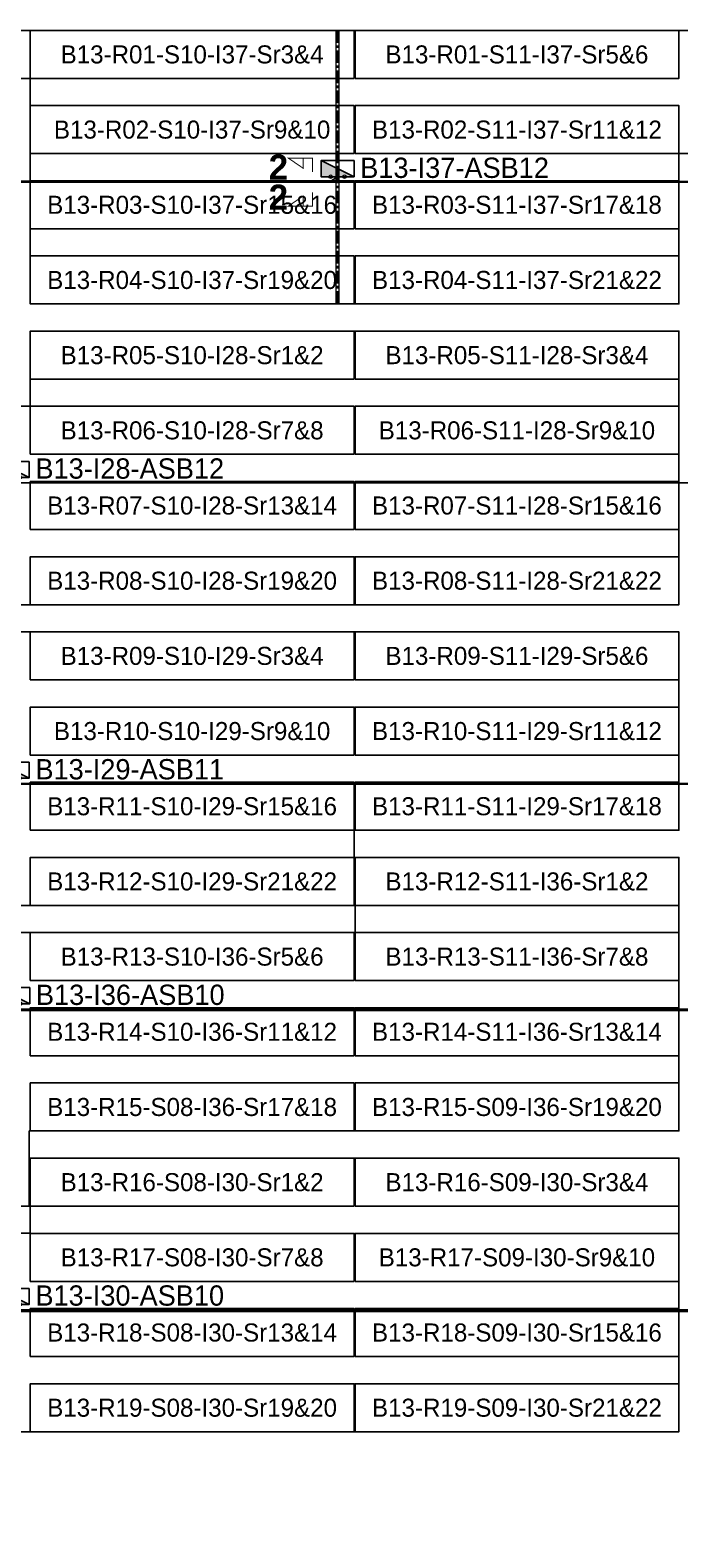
# Model space of a CAD drawing. Header units: metres. Extents: x 529066 to 529519, y 2674144 to 2674419.
# Drawn here: x 529357.1 to 529421.9, y 2674271.2 to 2674419.2 of the extents above; entities that cross this region are included whole.
import ezdxf
from ezdxf.enums import TextEntityAlignment as Align

# ---------------------------------------------------------------- set-up
doc = ezdxf.new("R2010")
doc.units = ezdxf.units.M
doc.linetypes.add('CENTER', pattern=[2, 1.25, -0.25, 0.25, -0.25])
doc.layers.add('Boundary-12.5 MW Block', color=6, linetype='Continuous', lineweight=9)
doc.layers.add('PILE', color=1, linetype='Continuous', lineweight=15)
for name, color, linetype in [('DC Trench BL-13', 40, 'Continuous'), ('E-Inverter Grouping', 2, 'Continuous'), ('Inverter Block-13', 7, 'Continuous'), ('LT Cable(AG) INV to LT Panel BL-13', 2, 'Continuous'), ('Messenger Wire Block-13 (Master Path)', 30, 'Continuous'), ('Messenger Wire Block-13 (MW Path)', 191, 'Continuous'), ('MMS Table Block-13', 8, 'Continuous'), ('Plan Line - DC BL-13', 40, 'Continuous'), ('Section Marking BL-13', 2, 'Continuous')]:
    doc.layers.add(name, color=color, linetype=linetype)
doc.styles.add('BoldTextStyle', font='arialbd.ttf')
doc.styles.get("Standard").update_dxf_attribs({"font": 'Adani Regular.ttf'})

# ---------------------------------------------------------------- blocks, each defined once
blk = doc.blocks.new('MMS Table (32.292 x 4.788)')
at = {"color": 0}
blk.add_lwpolyline([(0, -0.002), (0, 4.786), (32.292, 4.786), (32.292, -0.002)], close=True, dxfattribs=at)
at = {"color": 7}
blk.add_attdef('ID1', text='', height=1.8, dxfattribs=at).set_placement((16.146, 2.392), align=Align.MIDDLE_CENTER)
blk = doc.blocks.new('Inverter Block')
h = blk.add_hatch(color=0)
h.dxf.hatch_style = 1
h.paths.add_polyline_path([(-1.46, 2.27), (-1.46, 0.85), (1.46, 0.85)])
at = {"color": 0}
blk.add_lwpolyline([(1.46, 2.27), (-1.46, 2.27), (-1.46, 0.85), (1.46, 0.85)], close=True, dxfattribs=at)
blk.add_lwpolyline([(-1.46, 2.27), (1.46, 0.85)], dxfattribs=at)
at = {"layer": 'PILE'}
for centre in [(-0.61, 0.85), (0.61, 0.85)]:
    blk.add_circle(centre, 0.156, dxfattribs=at)
at = {"color": 7}
blk.add_attdef('ID', (-1.46, 3.01), '', height=1.8, dxfattribs=at)

msp = doc.modelspace()

# ---------------------------------------------------------------- linework, layer by layer
at = {"layer": 'Boundary-12.5 MW Block', "const_width": 0.05}
msp.add_lwpolyline([(529065.66, 2674419.08), (529519.05, 2674419.08), (529519.05, 2674144.29), (529065.66, 2674144.29)], close=True, dxfattribs=at)
at = {"layer": 'DC Trench BL-13', "color": 40, "const_width": 0.15}
msp.add_lwpolyline([(529387.99, 2674419.08), (529387.69, 2674419.08), (529387.69, 2674391.79), (529387.99, 2674391.79)], close=True, dxfattribs=at)
at = {"layer": 'E-Inverter Grouping'}
for points in [[(529454.26, 2674419.08), (529454.26, 2674406.79), (529421.87, 2674406.79), (529421.87, 2674391.79), (529357.19, 2674391.79), (529357.19, 2674414.29), (529324.8, 2674414.29), (529324.8, 2674419.08)], [(529421.87, 2674361.79), (529324.8, 2674361.79), (529324.8, 2674381.58), (529357.19, 2674381.58), (529357.19, 2674389.08), (529421.87, 2674389.08)], [(529324.8, 2674331.79), (529324.8, 2674359.08), (529421.87, 2674359.08), (529421.87, 2674339.29), (529389.48, 2674339.29), (529389.48, 2674331.79)], [(529389.58, 2674329.08), (529389.58, 2674336.58), (529421.87, 2674336.58), (529421.87, 2674309.29), (529357.09, 2674309.29), (529357.09, 2674301.79), (529324.8, 2674301.79), (529324.8, 2674329.08)], [(529421.87, 2674279.29), (529324.8, 2674279.29), (529324.8, 2674299.08), (529357.19, 2674299.08), (529357.19, 2674306.58), (529421.87, 2674306.58)]]:
    msp.add_lwpolyline(points, close=True, dxfattribs=at)
at = {"layer": 'LT Cable(AG) INV to LT Panel BL-13', "color": 5}
for points in [[(529284.08, 2674302.21, -0.320888), (529283.47, 2674303.06), (529283.47, 2674306.21, 0.221878), (529283.15, 2674306.9), (529276.53, 2674312.45, -0.221878), (529276.21, 2674313.14), (529276.21, 2674314.97, 0.019701), (529276.2, 2674315.04), (529276.11, 2674316.25, -0.019701), (529276.1, 2674316.32), (529276.1, 2674403.15, -0.414214), (529277, 2674404.05), (529386.94, 2674404.05, 0.414214), (529387.84, 2674404.95), (529387.84, 2674405.19)], [(529284.08, 2674302.24, -0.312772), (529283.5, 2674303.09), (529283.5, 2674306.23, 0.221878), (529283.18, 2674306.92), (529276.55, 2674312.47, -0.221878), (529276.23, 2674313.16), (529276.23, 2674314.97, 0.019701), (529276.23, 2674315.04), (529276.13, 2674316.25, -0.019701), (529276.13, 2674316.32), (529276.13, 2674403.12, -0.414214), (529277.03, 2674404.02), (529451.72, 2674404.02, 0.414214), (529452.62, 2674404.92), (529452.62, 2674405.19)], [(529286.15, 2674302.26), (529284.47, 2674302.26, -0.414214), (529283.57, 2674303.16), (529283.57, 2674306.26, 0.221878), (529283.25, 2674306.95), (529276.63, 2674312.5, -0.221878), (529276.31, 2674313.19), (529276.31, 2674314.97, 0.019701), (529276.3, 2674315.05), (529276.21, 2674316.25, -0.019701), (529276.2, 2674316.32), (529276.2, 2674373.05, -0.414214), (529277.1, 2674373.95), (529451.72, 2674373.95, 0.414214), (529452.62, 2674374.85), (529452.62, 2674375.19)], [(529286.15, 2674302.34), (529284.55, 2674302.34, -0.414214), (529283.65, 2674303.24), (529283.65, 2674306.3, 0.221878), (529283.33, 2674306.99), (529276.7, 2674312.54, -0.221878), (529276.38, 2674313.23), (529276.38, 2674314.98, 0.019701), (529276.38, 2674315.05), (529276.28, 2674316.26, -0.019701), (529276.28, 2674316.33), (529276.28, 2674342.97, -0.414214), (529277.18, 2674343.87), (529451.72, 2674343.87, 0.414214), (529452.62, 2674344.77), (529452.62, 2674345.19)], [(529288.09, 2674302.39), (529284.6, 2674302.39, -0.414214), (529283.7, 2674303.29), (529283.7, 2674306.32, 0.221878), (529283.38, 2674307.01), (529276.75, 2674312.56, -0.221878), (529276.43, 2674313.25), (529276.43, 2674314.98, 0.019701), (529276.43, 2674315.05), (529276.33, 2674316.26, -0.019701), (529276.33, 2674316.33), (529276.33, 2674320.42, -0.414214), (529277.23, 2674321.32), (529451.77, 2674321.32, 0.414214), (529452.67, 2674322.22), (529452.67, 2674322.69)], [(529288.09, 2674302.44), (529284.65, 2674302.44, -0.414214), (529283.75, 2674303.34), (529283.75, 2674306.34, 0.221878), (529283.43, 2674307.03), (529276.8, 2674312.58, -0.221878), (529276.48, 2674313.27), (529276.48, 2674314.98, 0.019701), (529276.48, 2674315.05), (529276.38, 2674316.26, -0.019701), (529276.38, 2674316.33), (529276.38, 2674320.37, -0.414214), (529277.28, 2674321.27), (529325.69, 2674321.27, -0.414214), (529326.59, 2674320.37), (529326.59, 2674292.17, 0.414214), (529327.49, 2674291.27), (529451.72, 2674291.27, 0.414214), (529452.62, 2674292.17), (529452.62, 2674292.69)]]:
    msp.add_lwpolyline(points, format="xyb", dxfattribs=at)
at = {"layer": 'Messenger Wire Block-13 (Master Path)'}
for points in [[(529276.22, 2674403.94), (529454.26, 2674403.94)], [(529276.22, 2674373.94), (529454.26, 2674373.94)], [(529276.22, 2674343.94), (529454.26, 2674343.94)], [(529276.22, 2674321.44), (529454.26, 2674321.44)], [(529326.75, 2674291.44), (529454.26, 2674291.44)]]:
    msp.add_lwpolyline(points, dxfattribs=at)
at = {"layer": 'Messenger Wire Block-13 (MW Path)', "const_width": 0.1}
for points in [[(529276.22, 2674403.94), (529454.26, 2674403.94)], [(529276.22, 2674373.94), (529454.26, 2674373.94)], [(529276.22, 2674343.94), (529454.26, 2674343.94)], [(529276.22, 2674321.44), (529454.26, 2674321.44)], [(529326.75, 2674291.44), (529454.26, 2674291.44)]]:
    msp.add_lwpolyline(points, dxfattribs=at)
at = {"layer": 'Plan Line - DC BL-13', "color": 6, "linetype": 'CENTER'}
msp.add_lwpolyline([(529387.84, 2674419.08), (529387.84, 2674391.79)], dxfattribs=at)
at = {"layer": 'Section Marking BL-13', "color": 94, "lineweight": 35, "true_color": 0x00a500, "const_width": 0.1}
for points in [[(529385.34, 2674404.94), (529385.34, 2674406.33), (529382.94, 2674406.33), (529384.42, 2674405.32), (529384.42, 2674406.33)], [(529385.34, 2674402.94), (529385.34, 2674401.55), (529382.94, 2674401.55), (529384.42, 2674402.56), (529384.42, 2674401.55)]]:
    msp.add_lwpolyline(points, dxfattribs=at)

# ---------------------------------------------------------------- block references
at = {"layer": 'Inverter Block-13'}
ref = msp.add_blockref('Inverter Block', (529387.84, 2674403.53), dxfattribs=dict(at, xscale=1.124999999976148, yscale=1.124999999976148, zscale=1.124999999976148))
ref.add_attrib('ID', 'B13-I37-ASB12', (529390.1, 2674404.36), dxfattribs={"layer": '0', "color": 7, "height": 2.025})
ref = msp.add_blockref('Inverter Block', (529355.45, 2674373.53), dxfattribs=dict(at, xscale=1.124999999976148, yscale=1.124999999976148, zscale=1.124999999976148))
ref.add_attrib('ID', 'B13-I28-ASB12', (529357.71, 2674374.36), dxfattribs={"layer": '0', "color": 7, "height": 2.025})
ref = msp.add_blockref('Inverter Block', (529355.45, 2674343.53), dxfattribs=dict(at, xscale=1.124999999976148, yscale=1.124999999976148, zscale=1.124999999976148))
ref.add_attrib('ID', 'B13-I29-ASB11', (529357.71, 2674344.36), dxfattribs={"layer": '0', "color": 7, "height": 2.025})
ref = msp.add_blockref('Inverter Block', (529355.5, 2674321.03), dxfattribs=dict(at, xscale=1.124999999976148, yscale=1.124999999976148, zscale=1.124999999976148))
ref.add_attrib('ID', 'B13-I36-ASB10', (529357.76, 2674321.86), dxfattribs={"layer": '0', "color": 7, "height": 2.025})
ref = msp.add_blockref('Inverter Block', (529355.45, 2674291.03), dxfattribs=dict(at, xscale=1.124999999976148, yscale=1.124999999976148, zscale=1.124999999976148))
ref.add_attrib('ID', 'B13-I30-ASB10', (529357.71, 2674291.86), dxfattribs={"layer": '0', "color": 7, "height": 2.025})
at = {"layer": 'MMS Table Block-13'}
for p, values in [((529357.19, 2674414.29), {'ID1': 'B13-R01-S10-I37-Sr3&4'}), ((529389.58, 2674414.29), {'ID1': 'B13-R01-S11-I37-Sr5&6'}), ((529357.19, 2674406.79), {'ID1': 'B13-R02-S10-I37-Sr9&10'}), ((529389.58, 2674406.79), {'ID1': 'B13-R02-S11-I37-Sr11&12'}), ((529357.19, 2674399.29), {'ID1': 'B13-R03-S10-I37-Sr15&16'}), ((529389.58, 2674399.29), {'ID1': 'B13-R03-S11-I37-Sr17&18'}), ((529357.19, 2674391.79), {'ID1': 'B13-R04-S10-I37-Sr19&20'}), ((529389.58, 2674391.79), {'ID1': 'B13-R04-S11-I37-Sr21&22'}), ((529357.19, 2674384.29), {'ID1': 'B13-R05-S10-I28-Sr1&2'}), ((529389.58, 2674384.29), {'ID1': 'B13-R05-S11-I28-Sr3&4'}), ((529357.19, 2674376.79), {'ID1': 'B13-R06-S10-I28-Sr7&8'}), ((529389.58, 2674376.79), {'ID1': 'B13-R06-S11-I28-Sr9&10'}), ((529357.19, 2674369.29), {'ID1': 'B13-R07-S10-I28-Sr13&14'}), ((529389.58, 2674369.29), {'ID1': 'B13-R07-S11-I28-Sr15&16'}), ((529357.19, 2674361.79), {'ID1': 'B13-R08-S10-I28-Sr19&20'}), ((529389.58, 2674361.79), {'ID1': 'B13-R08-S11-I28-Sr21&22'}), ((529357.19, 2674354.29), {'ID1': 'B13-R09-S10-I29-Sr3&4'}), ((529389.58, 2674354.29), {'ID1': 'B13-R09-S11-I29-Sr5&6'}), ((529357.19, 2674346.79), {'ID1': 'B13-R10-S10-I29-Sr9&10'}), ((529389.58, 2674346.79), {'ID1': 'B13-R10-S11-I29-Sr11&12'}), ((529357.19, 2674339.29), {'ID1': 'B13-R11-S10-I29-Sr15&16'}), ((529389.58, 2674339.29), {'ID1': 'B13-R11-S11-I29-Sr17&18'}), ((529357.19, 2674331.79), {'ID1': 'B13-R12-S10-I29-Sr21&22'}), ((529389.58, 2674331.79), {'ID1': 'B13-R12-S11-I36-Sr1&2'}), ((529357.19, 2674324.29), {'ID1': 'B13-R13-S10-I36-Sr5&6'}), ((529389.58, 2674324.29), {'ID1': 'B13-R13-S11-I36-Sr7&8'}), ((529357.19, 2674316.79), {'ID1': 'B13-R14-S10-I36-Sr11&12'}), ((529389.58, 2674316.79), {'ID1': 'B13-R14-S11-I36-Sr13&14'}), ((529357.19, 2674309.29), {'ID1': 'B13-R15-S08-I36-Sr17&18'}), ((529389.58, 2674309.29), {'ID1': 'B13-R15-S09-I36-Sr19&20'}), ((529357.19, 2674301.79), {'ID1': 'B13-R16-S08-I30-Sr1&2'}), ((529389.58, 2674301.79), {'ID1': 'B13-R16-S09-I30-Sr3&4'}), ((529357.19, 2674294.29), {'ID1': 'B13-R17-S08-I30-Sr7&8'}), ((529389.58, 2674294.29), {'ID1': 'B13-R17-S09-I30-Sr9&10'}), ((529357.19, 2674286.79), {'ID1': 'B13-R18-S08-I30-Sr13&14'}), ((529389.58, 2674286.79), {'ID1': 'B13-R18-S09-I30-Sr15&16'}), ((529357.19, 2674279.29), {'ID1': 'B13-R19-S08-I30-Sr19&20'}), ((529389.58, 2674279.29), {'ID1': 'B13-R19-S09-I30-Sr21&22'})]:
    msp.add_blockref('MMS Table (32.292 x 4.788)', p, dxfattribs=at).add_auto_attribs(values)

# ---------------------------------------------------------------- texts
at = {"layer": 'Section Marking BL-13', "color": 94, "true_color": 0x00a500, "style": 'BoldTextStyle'}
for p in [(529381.94, 2674405.44), (529381.94, 2674402.44)]:
    msp.add_text('2', height=2.5, dxfattribs=at).set_placement(p, align=Align.MIDDLE_CENTER)

doc.saveas('drawing.dxf')
